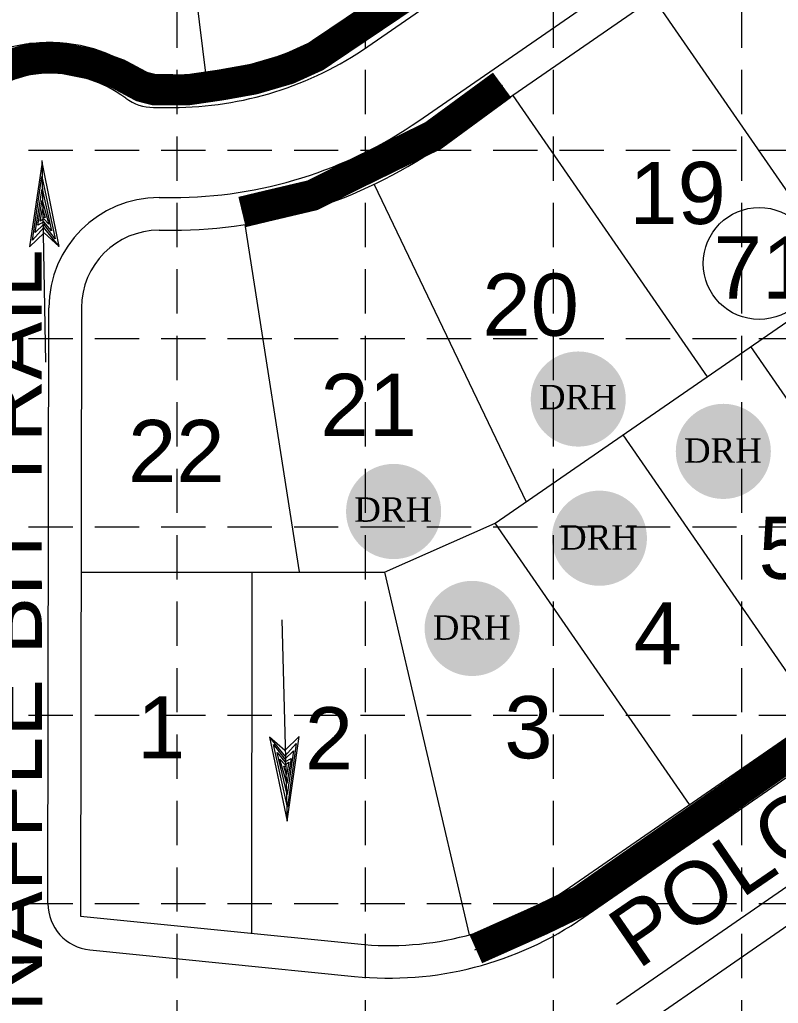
# Model space of a CAD drawing. Extents: x 33353 to 37237, y 80141 to 82571.
# Drawn here: x 35850.2 to 36094.5, y 80839.5 to 81155.9 of the extents above; entities that cross this region are included whole.
import ezdxf
from ezdxf.enums import TextEntityAlignment as Align

# ---------------------------------------------------------------- set-up
doc = ezdxf.new("R2010")
doc.units = 0
doc.header["$MEASUREMENT"] = 0
doc.linetypes.add('HIDDEN', pattern=[0.375, 0.25, -0.125])
doc.layers.get('0').update_dxf_attribs({"lineweight": 0})
for name, color, linetype, lineweight in [('3', 7, 'Continuous', 0), ('EROSION BLANKET', 84, 'Continuous', 0), ('LAYO-10', 7, 'Continuous', 0), ('LAYO-13', 7, 'Continuous', 0), ('LAYO-32', 7, 'Continuous', 0), ('LAYO-33', 7, 'Continuous', 0), ('LAYOSHD-27', 7, 'Continuous', 0)]:
    doc.layers.add(name, color=color, linetype=linetype, lineweight=lineweight)
doc.layers.add('BASE', color=7, linetype='Continuous')
doc.layers.add('GRID', color=254, linetype='HIDDEN')
doc.styles.add('DRHorton', font='dutcheb.ttf')
doc.styles.get("Standard").update_dxf_attribs({"font": 'ARIAL.TTF'})

msp = doc.modelspace()

# ---------------------------------------------------------------- hatches: boundary and pattern name
h = msp.add_hatch(color=1)
h.paths.add_polyline_path([(36045.36, 81033.87, 1), (36014.75, 81033.87, 1)])
h.paths.add_polyline_path([(36016.26, 81027.56), (36043.6, 81027.56), (36043.6, 81041.13), (36016.26, 81041.13)], flags=24)
h = msp.add_hatch(color=1)
h.paths.add_polyline_path([(36092.07, 81017.03, 1), (36061.46, 81017.03, 1)])
h.paths.add_polyline_path([(36062.98, 81010.72), (36090.31, 81010.72), (36090.31, 81024.3), (36062.98, 81024.3)], flags=24)
h = msp.add_hatch(color=1)
h.paths.add_polyline_path([(35985.92, 80997.69, 1), (35955.3, 80997.69, 1)])
h.paths.add_polyline_path([(35956.82, 80991.39), (35984.16, 80991.39), (35984.16, 81004.96), (35956.82, 81004.96)], flags=24)
h = msp.add_hatch(color=1)
h.paths.add_polyline_path([(36052.18, 80989.1, 1), (36021.57, 80989.1, 1)])
h.paths.add_polyline_path([(36023.08, 80982.79), (36050.42, 80982.79), (36050.42, 80996.36), (36023.08, 80996.36)], flags=24)
h = msp.add_hatch(color=1)
h.paths.add_polyline_path([(36011.2, 80960.07, 1), (35980.59, 80960.07, 1)])
h.paths.add_polyline_path([(35982.11, 80953.77), (36009.44, 80953.77), (36009.44, 80967.34), (35982.11, 80967.34)], flags=24)

# ---------------------------------------------------------------- linework, layer by layer
at = {"layer": '3', "color": 7, "linetype": 'Continuous', "lineweight": 0}
for p, q in [((35858.65, 81045.73), (35857.46, 81110.61)), ((35857.46, 81110.08), (35853.36, 81082.8)), ((35862.96, 81082.98), (35857.46, 81110.08)), ((35854.32, 81085.02), (35857.34, 81105.48)), ((35857.34, 81105.48), (35861.71, 81085.36)), ((35855.27, 81087.44), (35857.42, 81101.48)), ((35857.42, 81101.48), (35860.47, 81087.93)), ((35856.03, 81089.85), (35857.48, 81097.88)), ((35857.48, 81097.88), (35859.63, 81090.12)), ((35856.81, 81091.07), (35857.53, 81095.08)), ((35857.53, 81095.08), (35858.39, 81092.3)), ((35857.99, 81091.89), (35856.81, 81091.07)), ((35858.39, 81092.3), (35857.59, 81092.28)), ((35859.63, 81090.12), (35857.99, 81091.89)), ((35858.04, 81089.09), (35854.32, 81085.02)), ((35858.03, 81090.09), (35855.27, 81087.44)), ((35858.01, 81090.89), (35856.03, 81089.85)), ((35860.47, 81087.93), (35858.01, 81090.89)), ((35861.71, 81085.36), (35858.03, 81090.09)), ((35862.96, 81082.98), (35858.04, 81089.09)), ((35853.36, 81082.8), (35858.08, 81087.29)), ((35858.08, 81087.29), (35862.96, 81082.98)), ((35934.63, 80962.89), (35936.36, 80898.03)), ((35930.63, 80925.08), (35935.6, 80919.01)), ((35935.55, 80920.81), (35930.63, 80925.08)), ((35930.63, 80925.08), (35936.36, 80898.03)), ((35940.23, 80925.34), (35935.55, 80920.81)), ((35936.36, 80898.03), (35940.23, 80925.34)), ((35931.9, 80922.71), (35935.62, 80918.01)), ((35936.43, 80902.63), (35931.9, 80922.71)), ((35935.6, 80919.01), (35939.29, 80923.11)), ((35935.62, 80918.01), (35938.35, 80920.69)), ((35938.35, 80920.69), (35936.33, 80906.63)), ((35939.29, 80923.11), (35936.43, 80902.63)), ((35933.16, 80920.15), (35935.64, 80917.21)), ((35936.33, 80906.63), (35933.16, 80920.15)), ((35934.02, 80917.97), (35935.67, 80916.21)), ((35936.23, 80910.23), (35934.02, 80917.97)), ((35935.64, 80917.21), (35937.62, 80918.27)), ((35937.62, 80918.27), (35936.23, 80910.23)), ((35935.28, 80915.8), (35936.08, 80915.82)), ((35936.16, 80913.02), (35935.28, 80915.8)), ((35935.67, 80916.21), (35936.85, 80917.04)), ((35936.85, 80917.04), (35936.16, 80913.02))]:
    msp.add_line(p, q, dxfattribs=at)
at = {"layer": 'EROSION BLANKET', "linetype": 'Continuous', "lineweight": 0}
for p, q in [((36068.74, 81227.21), (35958.88, 81151.21)), ((35958.88, 81151.21), (35944.89, 81143.25)), ((35853.67, 81143.13), (35842.94, 81140.31)), ((35863.59, 81143.76), (35853.67, 81143.13)), ((35873.45, 81141.71), (35863.59, 81143.76)), ((35944.89, 81143.25), (35930.35, 81137.52)), ((35881.98, 81138.22), (35873.45, 81141.71)), ((35889.39, 81133.89), (35881.98, 81138.22)), ((35930.35, 81137.52), (35915.26, 81134.03)), ((35893.45, 81132.63), (35889.39, 81133.89)), ((35915.26, 81134.03), (35893.45, 81132.63)), ((36005.65, 81134.7), (35981.56, 81117.54)), ((35981.56, 81117.54), (35943.4, 81099.26)), ((35943.4, 81099.26), (35921.86, 81094.15)), ((36150.73, 80956.03), (36029.54, 80871.33)), ((36029.54, 80871.33), (35996.7, 80856.63))]:
    msp.add_line(p, q, dxfattribs=at)
at = {"layer": 'EROSION BLANKET', "linetype": 'Continuous', "lineweight": 0, "const_width": 10, "flags": 128}
for points in [[(36052.78, 81216.24), (35945.49, 81144.06), (35936.61, 81140.03), (35925.59, 81136.8), (35915.1, 81134.92), (35904.08, 81133.31), (35893.86, 81133.31), (35889.56, 81134.39), (35882.03, 81138.42), (35873.15, 81141.64), (35863.74, 81143.52), (35854.33, 81143.52), (35847.07, 81141.37), (35837.39, 81137.61), (35830.67, 81131.97), (35824.75, 81126.06), (35820.72, 81119.34), (35816.96, 81109.13), (35814.81, 81096.23), (35816.15, 81089.24), (35817.51, 81083.47), (35820.72, 81075.93), (35825.24, 81068.58), (35825.62, 81032.04)], [(36005.55, 81134.85), (35983.32, 81118.57), (35958.92, 81106.63), (35944.47, 81099.41), (35929.46, 81095.87), (35921.81, 81094.03)], [(36150.41, 80956.4), (36094.99, 80917.16), (36031.07, 80872.56), (36018.17, 80866.35), (35997.07, 80856.94)]]:
    msp.add_lwpolyline(points, dxfattribs=at)
at = {"layer": 'GRID', "linetype": 'HIDDEN', "lineweight": 15, "ltscale": 57}
for p, q in [((35900.83, 82507.72), (35900.83, 80386.52)), ((35961.42, 82507.72), (35961.42, 80386.52)), ((36022.02, 82507.72), (36022.02, 80386.52)), ((36082.62, 82507.72), (36082.62, 80386.52)), ((33416.3, 81113.96), (37173.39, 81113.96)), ((33416.3, 81053.37), (37173.39, 81053.37)), ((33416.3, 80992.77), (37173.39, 80992.77)), ((33416.3, 80932.17), (37173.39, 80932.17)), ((33416.3, 80871.57), (37173.39, 80871.57))]:
    msp.add_line(p, q, dxfattribs=at)
at = {"layer": 'LAYO-13', "color": 7, "linetype": 'Continuous', "lineweight": 0}
msp.add_circle((36088.3, 81077.48), 18, dxfattribs=at)
at = {"layer": 'LAYO-32', "color": 7, "linetype": 'Continuous', "lineweight": 0}
for p, q in [((36088.94, 81186.75), (35984.75, 81114.77)), ((35899.49, 81138.18), (35890.28, 81138.18)), ((35895.11, 81088.18), (35899.49, 81088.18)), ((36025.89, 80875.8), (36307.36, 81070.25)), ((35870.11, 81063.22), (35869.84, 80867.54)), ((36357.8, 81044.33), (36045.71, 80828.72)), ((35869.84, 80867.54), (35959.05, 80858.57))]:
    msp.add_line(p, q, dxfattribs=at)
for centre, radius, start, end in [((35899.49, 81238.18), 100, 270, 304.639), ((35859.78, 81098.56), 50, 52.4096, 217.5089), ((35899.49, 81238.18), 150, 270, 304.6389), ((35895.11, 81063.18), 25, 90, 179.9186), ((35969.05, 80958.07), 100, 264.2578, 304.6391)]:
    msp.add_arc(centre, radius, start, end, dxfattribs=at)
at = {"layer": 'LAYO-33', "color": 7, "linetype": 'Continuous', "lineweight": 0}
for p, q in [((35896.37, 81248.18), (35910.07, 81138.74)), ((36054.26, 81162.79), (36116.79, 81072.29)), ((36003.33, 80993.91), (36209.02, 81136.01)), ((36009.01, 81131.53), (36071.53, 81041.03)), ((35964.36, 81102.93), (36013.34, 81000.82)), ((35922.73, 81089.99), (35940.25, 80978.28)), ((36148.13, 80960.25), (36085.6, 81050.75)), ((36106.99, 80931.83), (36044.47, 81022.33)), ((35967.71, 80978.18), (36003.33, 80993.91)), ((36065.85, 80903.41), (36003.33, 80993.91)), ((35870.15, 80978.18), (35967.71, 80978.18)), ((35924.99, 80978.2), (35924.83, 80862.01)), ((35967.71, 80978.18), (35994.91, 80861.47))]:
    msp.add_line(p, q, dxfattribs=at)
at = {"layer": 'LAYOSHD-27', "color": 7, "linetype": 'Continuous', "lineweight": 0}
for p, q in [((35962.3, 81147.27), (36076.14, 81225.92)), ((35978.78, 81123.41), (36080.36, 81193.59)), ((35893.33, 81127.68), (35899.49, 81127.68)), ((35895.11, 81098.68), (35899.49, 81098.68)), ((35859.34, 80871.64), (35859.61, 81063.23)), ((36031.86, 80867.16), (36313.33, 81061.61)), ((36042.35, 80839.16), (36349.75, 81051.53)), ((35872.84, 80856.69), (35958, 80848.13))]:
    msp.add_line(p, q, dxfattribs=at)
for centre, radius, start, end in [((35899.49, 81238.18), 110.5, 270, 304.6391), ((35860.16, 81098.18), 40.5, 53.3025, 216.616), ((35893.33, 81142.68), 15, 233.3025, 270), ((35899.49, 81238.18), 139.5, 270, 304.6391), ((35895.11, 81063.18), 35.5, 90, 179.9186), ((35874.34, 80871.61), 15, 179.9186, 264.2578), ((35969.05, 80958.07), 110.5, 264.2578, 304.6391)]:
    msp.add_arc(centre, radius, start, end, dxfattribs=at)

# ---------------------------------------------------------------- texts
at = {"layer": 'BASE', "color": 176, "style": 'DRHorton'}
for p in [(36029.91, 81030.55), (36076.63, 81013.37), (35970.47, 80994.38), (36036.73, 80985.44), (35995.76, 80956.42)]:
    msp.add_text('DRH', height=7.851, dxfattribs=at).set_placement(p, align=Align.CENTER)
at = {"layer": 'LAYO-10', "color": 7, "linetype": 'Continuous', "lineweight": 0}
for s, rotation, p in [('SNAFFLE BIT TRAIL', 90.0483, (35847.38, 80950.03)), ('POLO RANCH STREET', 34.4262, (36168.47, 80943.98))]:
    msp.add_text(s, height=20, rotation=rotation, dxfattribs=at).set_placement(p, align=Align.MIDDLE)
at = {"layer": 'LAYO-13', "color": 7, "linetype": 'Continuous', "lineweight": 0}
for s, p in [('19', (36062.03, 81110.16)), ('71', (36089.19, 81086.19)), ('20', (36014.74, 81074.22)), ('21', (35962.59, 81041.98)), ('22', (35900.67, 81027.13)), ('5', (36095.85, 80996.03)), ('4', (36055.66, 80968.5)), ('1', (35895.75, 80938.25)), ('3', (36014.02, 80938.29)), ('2', (35949.8, 80934.73))]:
    msp.add_text(s, height=20, dxfattribs=at).set_placement(p, align=Align.TOP_CENTER)

doc.saveas('drawing.dxf')
